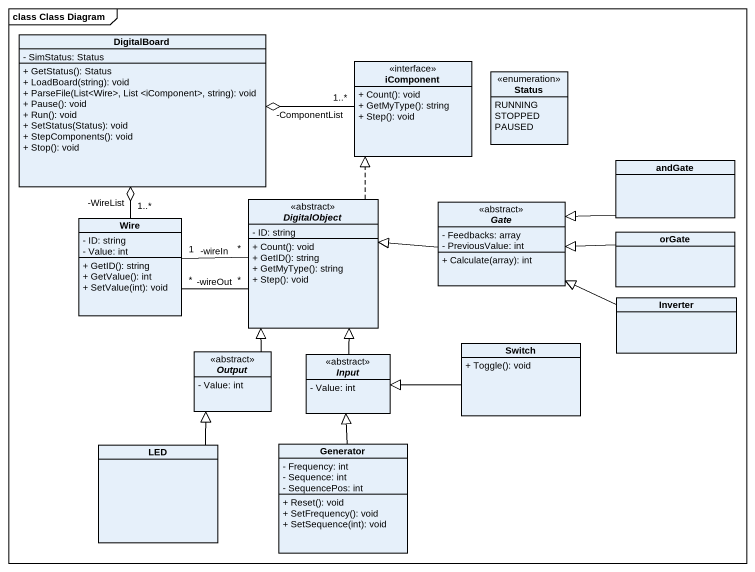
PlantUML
@startuml
mainframe class Class Diagram
hide circle
hide empty members
skinparam classAttributeIconSize 0
class DigitalBoard {
  - SimStatus: Status
  + GetStatus(): Status
  + LoadBoard(string): void
  + ParseFile(List<Wire>, List <iComponent>, string): void
  + Pause(): void
  + Run(): void
  + SetStatus(Status): void
  + StepComponents(): void
  + Stop(): void
}
class iComponent <<interface>> {
  + Count(): void
  + GetMyType(): string
  + Step(): void
}
enum Status {
  RUNNING
  STOPPED
  PAUSED
}
class andGate
abstract class DigitalObject <<abstract>> {
  - ID: string
  + Count(): void
  + GetID(): string
  + GetMyType(): string
  + Step(): void
}
abstract class Gate <<abstract>> {
  - Feedbacks: array
  - PreviousValue: int
  + Calculate(array): int
}
class Wire {
  - ID: string
  - Value: int
  + GetID(): string
  + GetValue(): int
  + SetValue(int): void
}
class orGate
class Inverter
abstract class Output <<abstract>> {
  - Value: int
}
abstract class Input <<abstract>> {
  - Value: int
}
class Switch {
  + Toggle(): void
}
class LED
class Generator {
  - Frequency: int
  - Sequence: int
  - SequencePos: int
  + Reset(): void
  + SetFrequency(): void
  + SetSequence(int): void
}
iComponent "1..*" -left-o DigitalBoard : -ComponentList
andGate -left-|> Gate
DigitalObject .up.|> iComponent
Gate -left-|> DigitalObject
Wire "1..*" -up-o DigitalBoard : -WireList
Wire "1" -right- "*" DigitalObject : -wireIn
Wire "*" -right- "*" DigitalObject : -wireOut
orGate -left-|> Gate
Inverter -left-|> Gate
Output -up-|> DigitalObject
Input -up-|> DigitalObject
Switch -left-|> Input
LED -up-|> Output
Generator -up-|> Input
@enduml
